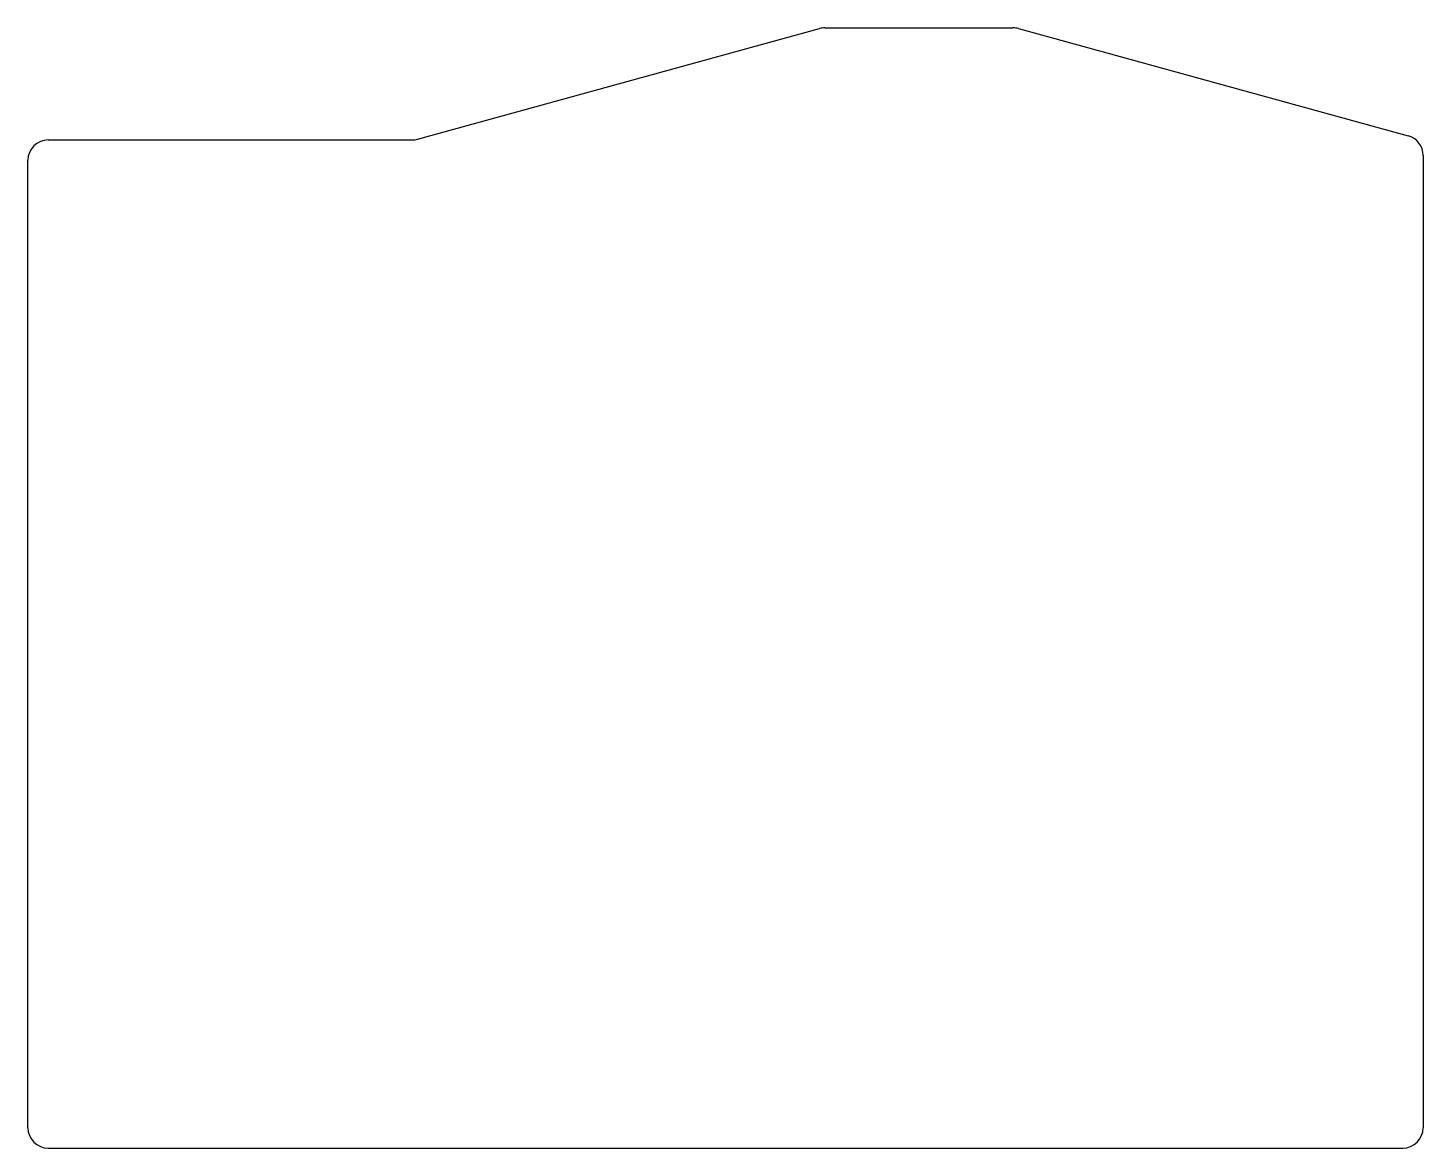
# Model space of a CAD drawing. Header units: millimetres. Extents: x 88 to 226, y -212 to -102.
import ezdxf

# ---------------------------------------------------------------- set-up
doc = ezdxf.new("R2010")
doc.units = ezdxf.units.MM

msp = doc.modelspace()

# ---------------------------------------------------------------- linework, layer by layer
at = {"linetype": 'CONTINUOUS'}
for p, q in [((126.76, -112.43), (166.24, -101.57)), ((166.77, -101.5), (185.23, -101.5)), ((185.76, -101.57), (224.03, -112.1)), ((90.5, -112.5), (126.23, -112.5)), ((88.5, -209.5), (88.5, -114.5)), ((225.5, -114.02), (225.5, -209.5)), ((90.5, -211.5), (223.5, -211.5))]:
    msp.add_line(p, q, dxfattribs=at)
for centre, start, end in [((166.77, -103.5), 90, 105.3763), ((185.23, -103.5), 74.6237, 90), ((223.5, -114.02), 0, 74.6237), ((90.5, -114.5), 90, 180), ((126.23, -110.5), 270, 285.3763), ((90.5, -209.5), 180, 270), ((223.5, -209.5), 270, 0)]:
    msp.add_arc(centre, 2, start, end, dxfattribs=at)

doc.saveas('drawing.dxf')
